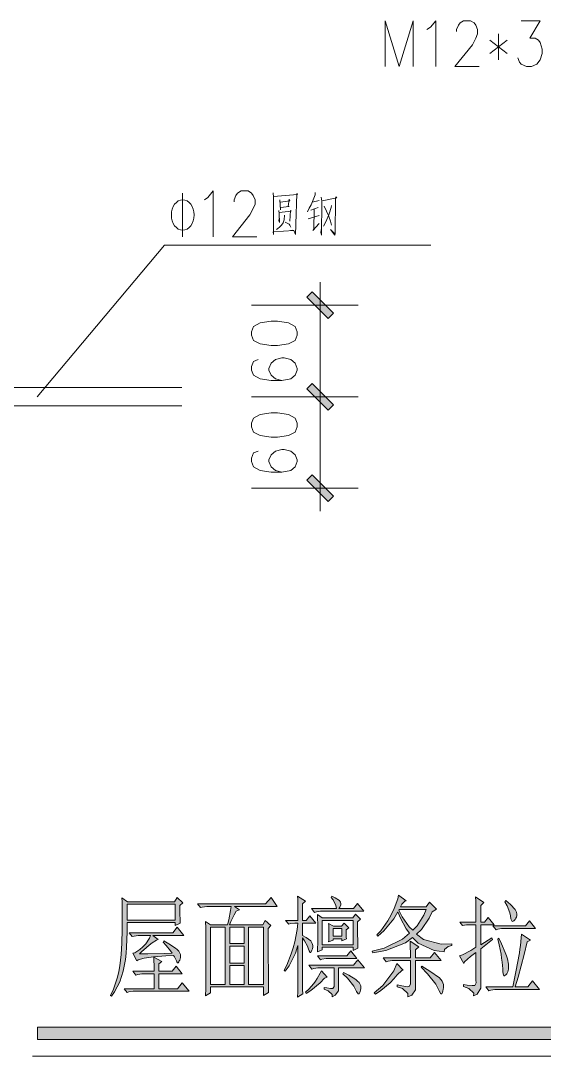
# Model space of a CAD drawing. Header units: millimetres. Extents: x 0 to 586, y 0 to 414.
# Drawn here: x 405.2 to 439, y 259.2 to 326.1 of the extents above; entities that cross this region are included whole.
import ezdxf

# ---------------------------------------------------------------- set-up
doc = ezdxf.new("R2010")
doc.units = ezdxf.units.MM

msp = doc.modelspace()

# ---------------------------------------------------------------- hatches: boundary and pattern name
h = msp.add_hatch(color=0)
h.dxf.hatch_style = 2
h.paths.add_polyline_path([(423.643778, 308.267806), (423.9895, 308.617056), (425.372389, 307.237694), (425.023139, 306.888444)])
h = msp.add_hatch(color=0)
h.dxf.hatch_style = 2
h.paths.add_polyline_path([(425.372389, 301.321611), (425.023139, 300.972361), (423.643778, 302.35525), (423.9895, 302.700972)])
h = msp.add_hatch(color=0)
h.dxf.hatch_style = 2
h.paths.add_polyline_path([(423.643778, 302.35525), (423.9895, 302.700972), (425.372389, 301.321611), (425.023139, 300.972361)])
h = msp.add_hatch(color=0)
h.dxf.hatch_style = 2
h.paths.add_polyline_path([(425.372389, 295.405528), (425.023139, 295.059806), (423.643778, 296.439167), (423.9895, 296.788417)])
h = msp.add_hatch(color=0)
h.paths.add_polyline_path([(429.528111, 268.559139), (429.274111, 268.118167), (428.625, 267.335), (428.226361, 266.989278), (428.162861, 267.070417), (428.427444, 267.331472), (428.889583, 267.987639), (429.087139, 268.379222), (429.284694, 268.770806), (429.528111, 269.395222), (429.570444, 269.631583), (430.057278, 269.27175), (429.969083, 269.247056), (429.792694, 269.053028), (429.7045, 268.887222), (431.3555, 268.887222), (431.57775, 269.190611), (432.015194, 268.724944), (431.754139, 268.559139), (431.553056, 268.146389), (431.048583, 267.43025), (430.738139, 267.126861), (431.189694, 266.781139), (432.325639, 266.467167), (433.0065, 266.495389), (433.0065, 266.3825), (432.787778, 266.329583), (432.544361, 266.121444), (432.523194, 265.96975), (431.8635, 266.068528), (430.836917, 266.534194), (430.473556, 266.908139), (430.022, 266.562417), (428.744944, 266.068528), (427.919444, 265.916833), (427.873583, 266.026194), (428.635583, 266.220222), (429.835028, 266.79525), (430.276, 267.183306), (430.067861, 267.458472), (429.693917, 268.146389)])
h.paths.add_polyline_path([(429.637472, 268.721417), (429.595139, 268.6685), (429.803278, 268.241639), (430.254833, 267.596056), (430.49825, 267.373806), (430.773417, 267.663083), (431.200278, 268.336889), (431.3555, 268.721417)])
h = msp.add_hatch(color=0)
h.paths.add_polyline_path([(410.957889, 263.158111), (411.155444, 263.570861), (411.423556, 264.3505), (411.497639, 264.713861), (411.568194, 265.08075), (411.663444, 265.811), (411.684611, 266.174361), (411.705778, 266.54125), (411.726944, 267.416139), (411.726944, 267.924139), (411.726944, 268.432139), (411.716361, 269.204722), (411.705778, 269.465778), (412.058556, 269.218833), (415.0995, 269.218833), (415.275889, 269.490472), (415.628667, 269.134167), (415.452278, 268.968361), (415.452278, 268.555611), (415.452278, 268.418028), (415.462861, 268.058194), (415.473444, 267.839472), (415.141833, 267.673667), (415.141833, 267.864167), (412.037389, 267.864167), (412.037389, 267.275028), (412.002111, 266.283722), (411.970361, 265.885083), (411.938611, 265.482917), (411.786917, 264.735028), (411.674028, 264.38225), (411.557611, 264.033), (411.233056, 263.390944), (411.024917, 263.105194)])
h.paths.add_polyline_path([(412.037389, 269.053028), (412.037389, 268.029972), (415.141833, 268.029972), (415.141833, 269.053028)])
h = msp.add_hatch(color=0)
h.paths.add_polyline_path([(418.514389, 267.730111), (418.602583, 268.047611), (418.722528, 268.640278), (418.754278, 268.915444), (417.346694, 268.915444), (417.180889, 268.915444), (416.895139, 268.873111), (416.771667, 268.834306), (416.574111, 269.08125), (420.980306, 269.08125), (421.333083, 269.490472), (421.728194, 268.915444), (418.976528, 268.915444), (419.304611, 268.693194), (419.085889, 268.612056), (418.955361, 268.379222), (418.733111, 267.93825), (418.644917, 267.730111), (420.803917, 267.730111), (420.959139, 268.005278), (421.311917, 267.673667), (421.156694, 267.483167), (421.156694, 266.244917), (421.167278, 264.177639), (421.177861, 263.352139), (420.849778, 263.161639), (420.849778, 263.708444), (417.434889, 263.708444), (417.434889, 263.323917), (417.103278, 263.133417), (417.113861, 263.613194), (417.124444, 264.847917), (417.124444, 265.595806), (417.124444, 266.347222), (417.113861, 267.521972), (417.103278, 267.948833), (417.434889, 267.730111)])
h.paths.add_polyline_path([(419.879639, 267.564306), (419.879639, 263.87425), (420.849778, 263.87425), (420.849778, 267.564306)])
h.paths.add_polyline_path([(417.434889, 267.564306), (417.434889, 263.87425), (418.380333, 263.87425), (418.380333, 267.564306)])
h.paths.add_polyline_path([(418.666083, 265.091333), (418.666083, 263.87425), (419.593889, 263.87425), (419.593889, 265.091333)])
h.paths.add_polyline_path([(418.666083, 266.35075), (418.666083, 265.253611), (419.593889, 265.253611), (419.593889, 266.35075)])
h.paths.add_polyline_path([(418.666083, 267.564306), (418.666083, 266.516556), (419.593889, 266.516556), (419.593889, 267.564306)])
h = msp.add_hatch(color=0)
h.dxf.hatch_style = 2
h.paths.add_polyline_path([(423.358028, 266.876389), (423.358028, 265.348861), (423.372139, 263.546167), (423.382722, 263.271), (423.051111, 263.04875), (423.061694, 263.394472), (423.072278, 265.059583), (423.072278, 266.3825), (422.917056, 265.899194), (422.511361, 265.073694), (422.257361, 264.727972), (422.190333, 264.784417), (422.356139, 265.126611), (422.638361, 265.856861), (422.754778, 266.244917), (422.867667, 266.629444), (423.029944, 267.426722), (423.072278, 267.839472), (423.00525, 267.839472), (422.864139, 267.839472), (422.599556, 267.800667), (422.479611, 267.758333), (422.278528, 268.005278), (423.072278, 268.005278), (423.072278, 268.597944), (423.061694, 269.384639), (423.051111, 269.575139), (423.559111, 269.247056), (423.358028, 269.08125), (423.358028, 268.005278), (423.601444, 268.005278), (423.844861, 268.308667), (424.218806, 267.839472), (423.358028, 267.839472), (423.358028, 267.042194), (423.612028, 266.904611), (423.908361, 266.685889), (423.954222, 266.601222), (423.996556, 266.520083), (424.042417, 266.3825), (424.042417, 266.326056), (424.042417, 266.283722), (424.010667, 266.167306), (423.975389, 266.093222), (423.943639, 266.015611), (423.897778, 265.941528), (423.887194, 265.941528), (423.855444, 265.941528), (423.788417, 266.050889), (423.756667, 266.16025), (423.689639, 266.340167), (423.492083, 266.696472)])
h = msp.add_hatch(color=0)
h.dxf.hatch_style = 2
h.paths.add_polyline_path([(423.954222, 268.774333), (425.562889, 268.774333), (425.527611, 268.968361), (425.35475, 269.328194), (425.210111, 269.494), (425.252444, 269.575139), (425.485278, 269.465778), (425.749861, 269.299972), (425.781611, 269.243528), (425.816889, 269.190611), (425.848639, 269.105944), (425.848639, 269.077722), (425.848639, 269.010694), (425.781611, 268.859), (425.718111, 268.774333), (426.663556, 268.774333), (426.928139, 269.105944), (427.32325, 268.608528), (424.680944, 268.608528), (424.536306, 268.608528), (424.27525, 268.569722), (424.151778, 268.527389)])
h = msp.add_hatch(color=0)
h.dxf.hatch_style = 2
h.paths.add_polyline_path([(435.652333, 266.767028), (434.87975, 266.163778), (434.87975, 263.902472), (434.87975, 263.627306), (434.650444, 263.242778), (434.417611, 263.133417), (434.428194, 263.299222), (434.110694, 263.602611), (433.779083, 263.740194), (433.779083, 263.877778), (434.011917, 263.835444), (434.329417, 263.800167), (434.417611, 263.807222), (434.505806, 263.814278), (434.583417, 263.987139), (434.572833, 264.152944), (434.572833, 265.941528), (434.220056, 265.680472), (433.835528, 265.324167), (433.80025, 265.225389), (433.5145, 265.722806), (433.712056, 265.789833), (434.241222, 266.065), (434.572833, 266.273139), (434.572833, 267.733639), (433.955472, 267.733639), (433.712056, 267.677194), (433.535667, 267.895917), (434.572833, 267.895917), (434.572833, 268.435667), (434.56225, 269.247056), (434.551667, 269.522222), (435.077306, 269.162389), (434.87975, 268.971889), (434.87975, 267.895917), (435.123167, 267.895917), (435.366583, 268.199306), (435.740528, 267.733639), (434.87975, 267.733639), (434.87975, 266.438944), (435.606472, 266.879917)])
h = msp.add_hatch(color=0)
h.dxf.hatch_style = 2
h.paths.add_polyline_path([(436.509583, 269.299972), (436.795333, 269.038917), (437.116361, 268.703778), (437.148111, 268.626167), (437.183389, 268.552083), (437.215139, 268.421556), (437.215139, 268.365111), (437.215139, 268.322778), (437.183389, 268.213417), (437.148111, 268.146389), (437.116361, 268.075833), (437.028167, 267.987639), (436.971722, 267.966472), (436.918806, 267.945306), (436.830611, 268.118167), (436.795333, 268.312194), (436.763583, 268.502694), (436.587194, 268.957778), (436.446083, 269.218833)])
h = msp.add_hatch(color=0)
h.paths.add_polyline_path([(424.328167, 268.393333), (424.638611, 268.174611), (426.621222, 268.174611), (426.797611, 268.421556), (427.104528, 268.089944), (426.928139, 267.924139), (426.928139, 267.345583), (426.938722, 266.491861), (426.949306, 266.216694), (426.642389, 266.054417), (426.642389, 266.273139), (424.638611, 266.273139), (424.638611, 266.107333), (424.328167, 265.96975), (424.33875, 266.065), (424.349333, 266.657667), (424.349333, 267.155083), (424.349333, 267.648972), (424.33875, 268.269861)])
h.paths.add_polyline_path([(424.638611, 268.008806), (424.638611, 266.438944), (426.642389, 266.438944), (426.642389, 268.008806)])
h = msp.add_hatch(color=0)
h.paths.add_polyline_path([(426.18025, 267.3985), (426.18025, 267.218583), (426.190833, 266.929306), (426.201417, 266.819944), (425.915667, 266.682361), (425.915667, 266.819944), (425.340639, 266.819944), (425.340639, 266.738806), (425.054889, 266.625917), (425.065472, 266.724694), (425.076056, 267.006917), (425.076056, 267.190361), (425.076056, 267.377333), (425.065472, 267.687778), (425.054889, 267.81125), (425.365333, 267.645444), (425.890972, 267.645444), (426.067361, 267.839472), (426.356639, 267.536083)])
h.paths.add_polyline_path([(425.340639, 267.479639), (425.340639, 266.98575), (425.915667, 266.98575), (425.915667, 267.479639)])
h = msp.add_hatch(color=0)
h.dxf.hatch_style = 2
h.paths.add_polyline_path([(435.6735, 267.6525), (437.765472, 267.6525), (438.030056, 267.980583), (438.428694, 267.486694), (436.333194, 267.486694), (436.21325, 267.486694), (435.980417, 267.444361), (435.871056, 267.402028)])
h = msp.add_hatch(color=0)
h.dxf.hatch_style = 2
h.paths.add_polyline_path([(412.831139, 265.856861), (413.370889, 265.856861), (414.425694, 265.870972), (414.944278, 265.885083), (414.8455, 266.036778), (414.55975, 266.396611), (414.372778, 266.601222), (414.415111, 266.685889), (414.736139, 266.505972), (415.163, 266.22375), (415.275889, 266.121444), (415.38525, 266.015611), (415.491083, 265.811), (415.484028, 265.705167), (415.476972, 265.602861), (415.441694, 265.444111), (415.406417, 265.391194), (415.374667, 265.33475), (415.328806, 265.278306), (415.318222, 265.278306), (415.297056, 265.278306), (415.251194, 265.33475), (415.230028, 265.391194), (415.187694, 265.486444), (415.088917, 265.666361), (415.032472, 265.7475), (414.535056, 265.719278), (413.744833, 265.65225), (413.444972, 265.609917), (413.148639, 265.567583), (412.753528, 265.458222), (412.65475, 265.391194), (412.411333, 265.885083), (412.541861, 265.913306), (412.862889, 266.124972), (413.049861, 266.311944), (413.236833, 266.498917), (413.490833, 266.862278), (413.557861, 267.042194), (412.894639, 267.042194), (412.753528, 267.042194), (412.488944, 266.999861), (412.365472, 266.961056), (412.167917, 267.208), (414.990139, 267.208), (415.275889, 267.564306), (415.692167, 267.042194), (413.709556, 267.042194), (414.041167, 266.767028), (413.931806, 266.738806), (413.646056, 266.558889), (413.469667, 266.407194), (413.293278, 266.259028), (412.97225, 265.980333)])
h = msp.add_hatch(color=0)
h.dxf.hatch_style = 2
h.paths.add_polyline_path([(437.874833, 266.632972), (437.677278, 265.803944), (437.29275, 264.346972), (437.105778, 263.711972), (437.920694, 263.711972), (438.227611, 264.0965), (438.668583, 263.546167), (435.938083, 263.546167), (435.793444, 263.546167), (435.528861, 263.507361), (435.408917, 263.465028), (435.211361, 263.711972), (436.950556, 263.711972), (437.148111, 264.689167), (437.380944, 265.909778), (437.412694, 266.149667), (437.447972, 266.389556), (437.500889, 266.879917), (437.525583, 267.126861), (438.097083, 266.742333)])
h = msp.add_hatch(color=0)
h.dxf.hatch_style = 2
h.paths.add_polyline_path([(428.579139, 265.585222), (430.343028, 265.585222), (430.343028, 265.818056), (430.332444, 266.357806), (430.321861, 266.657667), (430.893361, 266.301361), (430.674639, 266.107333), (430.674639, 265.585222), (431.620083, 265.585222), (431.905833, 265.945056), (432.325639, 265.419417), (430.674639, 265.419417), (430.674639, 263.768417), (430.674639, 263.532056), (430.420639, 263.189861), (430.166639, 263.0805), (430.166639, 263.285111), (429.824444, 263.602611), (429.48225, 263.711972), (429.48225, 263.849556), (429.782111, 263.782528), (430.145472, 263.726083), (430.208972, 263.740194), (430.276, 263.754306), (430.343028, 263.906), (430.343028, 264.043583), (430.343028, 265.419417), (429.305861, 265.419417), (429.16475, 265.419417), (428.900167, 265.380611), (428.780222, 265.338278)])
h = msp.add_hatch(color=0)
h.dxf.hatch_style = 2
h.paths.add_polyline_path([(435.980417, 266.798778), (436.047444, 266.851694), (436.223833, 266.495389), (436.470778, 265.930944), (436.544861, 265.722806), (436.615417, 265.518194), (436.685972, 265.172472), (436.685972, 265.034889), (436.685972, 264.992556), (436.671861, 264.862028), (436.654222, 264.773833), (436.636583, 264.682111), (436.576611, 264.551583), (436.534278, 264.50925), (436.421389, 264.428111), (436.379056, 264.428111), (436.322611, 264.565694), (436.312028, 264.703278), (436.301444, 264.883194), (436.259111, 265.317111), (436.223833, 265.571111), (436.192083, 265.825111), (436.068611, 266.438944)])
h = msp.add_hatch(color=0)
h.dxf.hatch_style = 2
h.paths.add_polyline_path([(413.776583, 264.727972), (413.776583, 265.031361), (413.766, 265.486444), (413.755417, 265.638139), (414.284583, 265.359444), (414.0835, 265.197167), (414.0835, 264.727972), (414.944278, 264.727972), (415.208861, 265.059583), (415.603972, 264.562167), (414.0835, 264.562167), (414.0835, 263.599083), (415.297056, 263.599083), (415.603972, 263.983611), (416.044944, 263.433278), (412.566556, 263.433278), (412.421917, 263.433278), (412.157333, 263.390944), (412.037389, 263.352139), (411.839833, 263.599083), (413.776583, 263.599083), (413.776583, 264.562167), (413.138056, 264.562167), (412.993417, 264.562167), (412.728833, 264.519833), (412.608889, 264.481028), (412.411333, 264.727972)])
h = msp.add_hatch(color=0)
h.dxf.hatch_style = 2
h.paths.add_polyline_path([(424.328167, 265.719278), (426.222583, 265.719278), (426.487167, 266.047361), (426.882278, 265.553472), (425.054889, 265.553472), (424.889083, 265.553472), (424.6245, 265.511139), (424.525722, 265.472333)])
h = msp.add_hatch(color=0)
h.dxf.hatch_style = 2
h.paths.add_polyline_path([(424.769139, 263.680222), (424.934944, 263.655528), (425.178361, 263.62025), (425.252444, 263.613194), (425.330056, 263.606139), (425.407667, 263.736667), (425.407667, 263.87425), (425.407667, 264.946694), (424.504556, 264.946694), (424.363444, 264.946694), (424.098861, 264.904361), (423.975389, 264.865556), (423.777833, 265.1125), (426.663556, 265.1125), (426.949306, 265.468806), (427.369111, 264.946694), (425.693417, 264.946694), (425.693417, 263.655528), (425.693417, 263.4615), (425.485278, 263.172222), (425.277139, 263.076972), (425.287722, 263.214556), (425.033722, 263.4615), (424.769139, 263.570861)])
h = msp.add_hatch(color=0)
h.dxf.hatch_style = 2
h.paths.add_polyline_path([(429.461083, 265.228917), (429.880889, 264.787944), (429.792694, 264.773833), (429.48225, 264.498667), (429.263528, 264.234083), (429.030694, 263.973028), (428.438028, 263.479139), (428.074667, 263.242778), (428.007639, 263.327444), (428.547389, 263.807222), (429.274111, 264.759722)])
h = msp.add_hatch(color=0)
h.dxf.hatch_style = 2
h.paths.add_polyline_path([(431.06975, 265.063111), (431.598917, 264.7315), (432.216278, 264.297583), (432.304472, 264.195278), (432.392667, 264.089444), (432.480861, 263.863667), (432.480861, 263.740194), (432.480861, 263.68375), (432.456167, 263.539111), (432.435, 263.450917), (432.413833, 263.362722), (432.367972, 263.271), (432.346806, 263.271), (432.315056, 263.271), (432.191583, 263.450917), (432.103389, 263.630833), (431.972861, 263.891889), (431.433111, 264.565694), (431.023889, 264.978444)])
h = msp.add_hatch(color=0)
h.dxf.hatch_style = 2
h.paths.add_polyline_path([(424.790306, 264.287), (424.504556, 263.983611), (423.908361, 263.489722), (423.601444, 263.295694), (423.559111, 263.380361), (423.76725, 263.570861), (424.091806, 263.930694), (424.208222, 264.092972), (424.324639, 264.258778), (424.515139, 264.590389), (424.59275, 264.752667), (424.966694, 264.343444)])
h = msp.add_hatch(color=0)
h.dxf.hatch_style = 2
h.paths.add_polyline_path([(426.025028, 264.643306), (426.367222, 264.466917), (426.811722, 264.19175), (426.917556, 264.092972), (427.023389, 263.997722), (427.125694, 263.779), (427.125694, 263.655528), (427.125694, 263.613194), (427.108056, 263.496778), (427.093944, 263.419167), (427.076306, 263.345083), (427.0375, 263.271), (427.016333, 263.271), (426.970472, 263.271), (426.861111, 263.408583), (426.797611, 263.546167), (426.684722, 263.764889), (426.279028, 264.272889), (425.979167, 264.562167)])
h = msp.add_hatch(color=0)
h.dxf.hatch_style = 2
h.paths.add_polyline_path([(406.24125, 260.314722), (406.24125, 261.104944), (468.467722, 261.104944), (468.467722, 260.314722)])

# ---------------------------------------------------------------- linework, layer by layer
at = {"color": 0, "lineweight": 0}
for points in [[(428.706139, 323.169139), (428.706139, 326.125417), (429.605722, 323.169139), (430.508833, 326.125417), (430.508833, 323.169139)], [(431.408417, 325.5645), (431.634194, 325.705611), (431.972861, 326.125417), (431.972861, 323.169139)], [(433.324, 325.423389), (433.324, 325.5645), (433.436889, 325.846722), (433.549778, 325.987833), (433.775556, 326.125417), (434.227111, 326.125417), (434.452889, 325.987833), (434.565778, 325.846722), (434.675139, 325.5645), (434.675139, 325.282278), (434.565778, 325.000056), (434.34, 324.576722), (433.211111, 323.169139), (434.788028, 323.169139)], [(437.493833, 326.125417), (438.732083, 326.125417), (438.058278, 325.000056), (438.393417, 325.000056), (438.619194, 324.858944), (438.732083, 324.717833), (438.844972, 324.2945), (438.844972, 324.015806), (438.732083, 323.592472), (438.506306, 323.31025), (438.171167, 323.169139), (437.8325, 323.169139), (437.493833, 323.31025), (437.380944, 323.451361), (437.268056, 323.733583)], [(436.029806, 325.282278), (436.029806, 323.592472)], [(435.465361, 324.858944), (436.590722, 324.015806)], [(436.590722, 324.858944), (435.465361, 324.015806)], [(417.03625, 314.561361), (417.262028, 314.702472), (417.597167, 315.125806), (417.597167, 312.166)], [(418.951833, 314.42025), (418.951833, 314.561361), (419.064722, 314.843583), (419.177611, 314.984694), (419.399861, 315.125806), (419.851417, 315.125806), (420.077194, 314.984694), (420.190083, 314.843583), (420.302972, 314.561361), (420.302972, 314.279139), (420.190083, 313.996917), (419.964306, 313.577111), (418.838944, 312.166), (420.415861, 312.166)], [(415.625139, 314.984694), (415.625139, 312.166)], [(421.463611, 315.009389), (421.502417, 314.727167), (421.502417, 312.307111), (421.463611, 312.494083), (422.804167, 312.564639), (422.712444, 312.585806), (422.581917, 312.564639)], [(421.502417, 314.776556), (423.047583, 314.892972), (423.008778, 314.96), (422.934694, 312.980917), (422.934694, 312.748083), (422.917056, 312.51525), (422.917056, 312.307111), (422.804167, 312.564639)], [(421.911639, 314.564889), (421.946917, 313.91225), (421.946917, 314.053361), (422.507833, 314.123917), (422.43375, 314.123917), (422.507833, 314.589583), (422.543111, 314.494333), (421.946917, 314.402611)], [(424.183528, 315.030556), (424.183528, 314.868278), (423.922472, 314.240333), (423.791944, 314.0075), (423.682583, 313.774667)], [(423.996556, 314.402611), (424.444583, 314.519028)], [(424.575111, 314.727167), (424.613917, 314.473167), (424.59275, 312.282417), (424.557472, 312.469389), (424.59275, 312.726917)], [(424.631556, 314.494333), (425.580528, 314.681306), (425.524083, 314.751861), (425.506444, 314.543722), (425.488806, 312.469389), (425.471167, 312.352972), (425.45, 312.282417), (425.171306, 312.631667), (425.471167, 312.328278)], [(421.837556, 313.866389), (421.855194, 313.679417), (421.872833, 313.097333), (421.837556, 313.21375), (421.855194, 313.354861)], [(421.855194, 313.728806), (422.638361, 313.820528), (422.581917, 313.866389), (422.543111, 313.167889), (422.543111, 313.263139), (422.564278, 313.425417)], [(424.388139, 314.053361), (423.904833, 313.891083)], [(424.127083, 313.936944), (424.109444, 312.656361), (424.035361, 312.564639), (424.444583, 313.030306)], [(425.245389, 314.194472), (425.22775, 314.053361), (425.097222, 313.65825), (424.892611, 313.167889), (424.723278, 312.843333)], [(424.762083, 314.145083), (425.058417, 313.495972), (425.058417, 313.471278), (425.171306, 313.167889), (425.22775, 313.005611), (425.245389, 312.913889)], [(422.207972, 313.563), (422.172694, 313.263139), (422.11625, 313.076167), (422.003361, 312.913889), (421.872833, 312.797472), (421.763472, 312.702222), (421.689389, 312.631667)], [(422.246778, 313.122028), (422.507833, 312.980917), (422.543111, 312.913889), (422.620722, 312.797472)], [(424.444583, 313.541833), (423.7355, 313.330167)], [(431.665944, 311.633306), (414.457444, 311.633306), (406.234194, 301.836667)], [(424.508083, 309.230889), (424.508083, 306.274611)], [(420.080722, 307.75275), (426.970472, 307.75275)], [(424.508083, 307.763333), (424.508083, 307.773917)], [(424.508083, 301.836667), (424.508083, 307.75275)], [(420.493472, 304.232028), (420.21125, 304.119139), (420.070139, 303.780472), (420.070139, 303.554694), (420.21125, 303.219556), (420.634583, 302.993778), (421.336611, 302.880889), (422.042167, 302.880889), (422.606611, 302.993778), (422.885306, 303.219556), (423.026417, 303.554694), (423.026417, 303.667583), (422.885306, 304.00625), (422.606611, 304.232028), (422.183278, 304.344917), (422.042167, 304.344917), (421.618833, 304.232028), (421.336611, 304.00625), (421.1955, 303.667583), (421.1955, 303.554694), (421.336611, 303.219556), (421.618833, 302.993778), (422.042167, 302.880889)], [(424.508083, 300.358528), (424.508083, 303.318333)], [(424.508083, 303.318333), (424.508083, 300.358528)], [(400.011194, 302.429333), (415.565167, 302.429333)], [(420.080722, 301.836667), (426.970472, 301.836667)], [(420.080722, 301.836667), (426.970472, 301.836667)], [(424.508083, 301.84725), (424.508083, 301.857833)], [(424.508083, 295.924111), (424.508083, 301.836667)], [(424.508083, 301.829611), (424.508083, 301.819028)], [(400.011194, 301.247528), (415.565167, 301.247528)], [(420.493472, 298.315944), (420.21125, 298.203056), (420.070139, 297.867917), (420.070139, 297.642139), (420.21125, 297.303472), (420.634583, 297.077694), (421.336611, 296.964806), (422.042167, 296.964806), (422.606611, 297.077694), (422.885306, 297.303472), (423.026417, 297.642139), (423.026417, 297.755028), (422.885306, 298.090167), (422.606611, 298.315944), (422.183278, 298.428833), (422.042167, 298.428833), (421.618833, 298.315944), (421.336611, 298.090167), (421.1955, 297.755028), (421.1955, 297.642139), (421.336611, 297.303472), (421.618833, 297.077694), (422.042167, 296.964806)], [(424.508083, 294.442444), (424.508083, 297.40225)], [(420.080722, 295.924111), (426.970472, 295.924111)], [(424.508083, 295.913528), (424.508083, 295.902944)], [(405.92375, 259.231694), (468.467722, 259.231694)]]:
    msp.add_lwpolyline(points, dxfattribs=at)
for points in [[(423.643778, 308.267806), (423.9895, 308.617056), (425.372389, 307.237694), (425.023139, 306.888444)], [(420.070139, 305.808944), (420.21125, 305.470278), (420.634583, 305.248028), (421.336611, 305.135139), (421.759944, 305.135139), (422.4655, 305.248028), (422.885306, 305.470278), (423.026417, 305.808944), (423.026417, 306.034722), (422.885306, 306.373389), (422.4655, 306.599167), (421.759944, 306.712056), (421.336611, 306.712056), (420.634583, 306.599167), (420.21125, 306.373389), (420.070139, 306.034722)], [(425.372389, 301.321611), (425.023139, 300.972361), (423.643778, 302.35525), (423.9895, 302.700972)], [(423.643778, 302.35525), (423.9895, 302.700972), (425.372389, 301.321611), (425.023139, 300.972361)], [(420.070139, 299.892861), (420.21125, 299.557722), (420.634583, 299.331944), (421.336611, 299.219056), (421.759944, 299.219056), (422.4655, 299.331944), (422.885306, 299.557722), (423.026417, 299.892861), (423.026417, 300.118639), (422.885306, 300.457306), (422.4655, 300.683083), (421.759944, 300.795972), (421.336611, 300.795972), (420.634583, 300.683083), (420.21125, 300.457306), (420.070139, 300.118639)], [(425.372389, 295.405528), (425.023139, 295.059806), (423.643778, 296.439167), (423.9895, 296.788417)], [(429.528111, 268.559139), (429.274111, 268.118167), (428.625, 267.335), (428.226361, 266.989278), (428.162861, 267.070417), (428.427444, 267.331472), (428.889583, 267.987639), (429.087139, 268.379222), (429.284694, 268.770806), (429.528111, 269.395222), (429.570444, 269.631583), (430.057278, 269.27175), (429.969083, 269.247056), (429.792694, 269.053028), (429.7045, 268.887222), (431.3555, 268.887222), (431.57775, 269.190611), (432.015194, 268.724944), (431.754139, 268.559139), (431.553056, 268.146389), (431.048583, 267.43025), (430.738139, 267.126861), (431.189694, 266.781139), (432.325639, 266.467167), (433.0065, 266.495389), (433.0065, 266.3825), (432.787778, 266.329583), (432.544361, 266.121444), (432.523194, 265.96975), (431.8635, 266.068528), (430.836917, 266.534194), (430.473556, 266.908139), (430.022, 266.562417), (428.744944, 266.068528), (427.919444, 265.916833), (427.873583, 266.026194), (428.635583, 266.220222), (429.835028, 266.79525), (430.276, 267.183306), (430.067861, 267.458472), (429.693917, 268.146389)], [(410.957889, 263.158111), (411.155444, 263.570861), (411.423556, 264.3505), (411.497639, 264.713861), (411.568194, 265.08075), (411.663444, 265.811), (411.684611, 266.174361), (411.705778, 266.54125), (411.726944, 267.416139), (411.726944, 267.924139), (411.726944, 268.432139), (411.716361, 269.204722), (411.705778, 269.465778), (412.058556, 269.218833), (415.0995, 269.218833), (415.275889, 269.490472), (415.628667, 269.134167), (415.452278, 268.968361), (415.452278, 268.555611), (415.452278, 268.418028), (415.462861, 268.058194), (415.473444, 267.839472), (415.141833, 267.673667), (415.141833, 267.864167), (412.037389, 267.864167), (412.037389, 267.275028), (412.002111, 266.283722), (411.970361, 265.885083), (411.938611, 265.482917), (411.786917, 264.735028), (411.674028, 264.38225), (411.557611, 264.033), (411.233056, 263.390944), (411.024917, 263.105194)], [(412.037389, 269.053028), (412.037389, 268.029972), (415.141833, 268.029972), (415.141833, 269.053028)], [(418.514389, 267.730111), (418.602583, 268.047611), (418.722528, 268.640278), (418.754278, 268.915444), (417.346694, 268.915444), (417.180889, 268.915444), (416.895139, 268.873111), (416.771667, 268.834306), (416.574111, 269.08125), (420.980306, 269.08125), (421.333083, 269.490472), (421.728194, 268.915444), (418.976528, 268.915444), (419.304611, 268.693194), (419.085889, 268.612056), (418.955361, 268.379222), (418.733111, 267.93825), (418.644917, 267.730111), (420.803917, 267.730111), (420.959139, 268.005278), (421.311917, 267.673667), (421.156694, 267.483167), (421.156694, 266.244917), (421.167278, 264.177639), (421.177861, 263.352139), (420.849778, 263.161639), (420.849778, 263.708444), (417.434889, 263.708444), (417.434889, 263.323917), (417.103278, 263.133417), (417.113861, 263.613194), (417.124444, 264.847917), (417.124444, 265.595806), (417.124444, 266.347222), (417.113861, 267.521972), (417.103278, 267.948833), (417.434889, 267.730111)], [(423.358028, 266.876389), (423.358028, 265.348861), (423.372139, 263.546167), (423.382722, 263.271), (423.051111, 263.04875), (423.061694, 263.394472), (423.072278, 265.059583), (423.072278, 266.3825), (422.917056, 265.899194), (422.511361, 265.073694), (422.257361, 264.727972), (422.190333, 264.784417), (422.356139, 265.126611), (422.638361, 265.856861), (422.754778, 266.244917), (422.867667, 266.629444), (423.029944, 267.426722), (423.072278, 267.839472), (423.00525, 267.839472), (422.864139, 267.839472), (422.599556, 267.800667), (422.479611, 267.758333), (422.278528, 268.005278), (423.072278, 268.005278), (423.072278, 268.597944), (423.061694, 269.384639), (423.051111, 269.575139), (423.559111, 269.247056), (423.358028, 269.08125), (423.358028, 268.005278), (423.601444, 268.005278), (423.844861, 268.308667), (424.218806, 267.839472), (423.358028, 267.839472), (423.358028, 267.042194), (423.612028, 266.904611), (423.908361, 266.685889), (423.954222, 266.601222), (423.996556, 266.520083), (424.042417, 266.3825), (424.042417, 266.326056), (424.042417, 266.283722), (424.010667, 266.167306), (423.975389, 266.093222), (423.943639, 266.015611), (423.897778, 265.941528), (423.887194, 265.941528), (423.855444, 265.941528), (423.788417, 266.050889), (423.756667, 266.16025), (423.689639, 266.340167), (423.492083, 266.696472)], [(423.954222, 268.774333), (425.562889, 268.774333), (425.527611, 268.968361), (425.35475, 269.328194), (425.210111, 269.494), (425.252444, 269.575139), (425.485278, 269.465778), (425.749861, 269.299972), (425.781611, 269.243528), (425.816889, 269.190611), (425.848639, 269.105944), (425.848639, 269.077722), (425.848639, 269.010694), (425.781611, 268.859), (425.718111, 268.774333), (426.663556, 268.774333), (426.928139, 269.105944), (427.32325, 268.608528), (424.680944, 268.608528), (424.536306, 268.608528), (424.27525, 268.569722), (424.151778, 268.527389)], [(435.652333, 266.767028), (434.87975, 266.163778), (434.87975, 263.902472), (434.87975, 263.627306), (434.650444, 263.242778), (434.417611, 263.133417), (434.428194, 263.299222), (434.110694, 263.602611), (433.779083, 263.740194), (433.779083, 263.877778), (434.011917, 263.835444), (434.329417, 263.800167), (434.417611, 263.807222), (434.505806, 263.814278), (434.583417, 263.987139), (434.572833, 264.152944), (434.572833, 265.941528), (434.220056, 265.680472), (433.835528, 265.324167), (433.80025, 265.225389), (433.5145, 265.722806), (433.712056, 265.789833), (434.241222, 266.065), (434.572833, 266.273139), (434.572833, 267.733639), (433.955472, 267.733639), (433.712056, 267.677194), (433.535667, 267.895917), (434.572833, 267.895917), (434.572833, 268.435667), (434.56225, 269.247056), (434.551667, 269.522222), (435.077306, 269.162389), (434.87975, 268.971889), (434.87975, 267.895917), (435.123167, 267.895917), (435.366583, 268.199306), (435.740528, 267.733639), (434.87975, 267.733639), (434.87975, 266.438944), (435.606472, 266.879917)], [(436.509583, 269.299972), (436.795333, 269.038917), (437.116361, 268.703778), (437.148111, 268.626167), (437.183389, 268.552083), (437.215139, 268.421556), (437.215139, 268.365111), (437.215139, 268.322778), (437.183389, 268.213417), (437.148111, 268.146389), (437.116361, 268.075833), (437.028167, 267.987639), (436.971722, 267.966472), (436.918806, 267.945306), (436.830611, 268.118167), (436.795333, 268.312194), (436.763583, 268.502694), (436.587194, 268.957778), (436.446083, 269.218833)], [(424.328167, 268.393333), (424.638611, 268.174611), (426.621222, 268.174611), (426.797611, 268.421556), (427.104528, 268.089944), (426.928139, 267.924139), (426.928139, 267.345583), (426.938722, 266.491861), (426.949306, 266.216694), (426.642389, 266.054417), (426.642389, 266.273139), (424.638611, 266.273139), (424.638611, 266.107333), (424.328167, 265.96975), (424.33875, 266.065), (424.349333, 266.657667), (424.349333, 267.155083), (424.349333, 267.648972), (424.33875, 268.269861)], [(429.637472, 268.721417), (429.595139, 268.6685), (429.803278, 268.241639), (430.254833, 267.596056), (430.49825, 267.373806), (430.773417, 267.663083), (431.200278, 268.336889), (431.3555, 268.721417)], [(424.638611, 268.008806), (424.638611, 266.438944), (426.642389, 266.438944), (426.642389, 268.008806)], [(426.18025, 267.3985), (426.18025, 267.218583), (426.190833, 266.929306), (426.201417, 266.819944), (425.915667, 266.682361), (425.915667, 266.819944), (425.340639, 266.819944), (425.340639, 266.738806), (425.054889, 266.625917), (425.065472, 266.724694), (425.076056, 267.006917), (425.076056, 267.190361), (425.076056, 267.377333), (425.065472, 267.687778), (425.054889, 267.81125), (425.365333, 267.645444), (425.890972, 267.645444), (426.067361, 267.839472), (426.356639, 267.536083)], [(435.6735, 267.6525), (437.765472, 267.6525), (438.030056, 267.980583), (438.428694, 267.486694), (436.333194, 267.486694), (436.21325, 267.486694), (435.980417, 267.444361), (435.871056, 267.402028)], [(412.831139, 265.856861), (413.370889, 265.856861), (414.425694, 265.870972), (414.944278, 265.885083), (414.8455, 266.036778), (414.55975, 266.396611), (414.372778, 266.601222), (414.415111, 266.685889), (414.736139, 266.505972), (415.163, 266.22375), (415.275889, 266.121444), (415.38525, 266.015611), (415.491083, 265.811), (415.484028, 265.705167), (415.476972, 265.602861), (415.441694, 265.444111), (415.406417, 265.391194), (415.374667, 265.33475), (415.328806, 265.278306), (415.318222, 265.278306), (415.297056, 265.278306), (415.251194, 265.33475), (415.230028, 265.391194), (415.187694, 265.486444), (415.088917, 265.666361), (415.032472, 265.7475), (414.535056, 265.719278), (413.744833, 265.65225), (413.444972, 265.609917), (413.148639, 265.567583), (412.753528, 265.458222), (412.65475, 265.391194), (412.411333, 265.885083), (412.541861, 265.913306), (412.862889, 266.124972), (413.049861, 266.311944), (413.236833, 266.498917), (413.490833, 266.862278), (413.557861, 267.042194), (412.894639, 267.042194), (412.753528, 267.042194), (412.488944, 266.999861), (412.365472, 266.961056), (412.167917, 267.208), (414.990139, 267.208), (415.275889, 267.564306), (415.692167, 267.042194), (413.709556, 267.042194), (414.041167, 266.767028), (413.931806, 266.738806), (413.646056, 266.558889), (413.469667, 266.407194), (413.293278, 266.259028), (412.97225, 265.980333)], [(417.434889, 267.564306), (417.434889, 263.87425), (418.380333, 263.87425), (418.380333, 267.564306)], [(418.666083, 267.564306), (418.666083, 266.516556), (419.593889, 266.516556), (419.593889, 267.564306)], [(419.879639, 267.564306), (419.879639, 263.87425), (420.849778, 263.87425), (420.849778, 267.564306)], [(425.340639, 267.479639), (425.340639, 266.98575), (425.915667, 266.98575), (425.915667, 267.479639)], [(437.874833, 266.632972), (437.677278, 265.803944), (437.29275, 264.346972), (437.105778, 263.711972), (437.920694, 263.711972), (438.227611, 264.0965), (438.668583, 263.546167), (435.938083, 263.546167), (435.793444, 263.546167), (435.528861, 263.507361), (435.408917, 263.465028), (435.211361, 263.711972), (436.950556, 263.711972), (437.148111, 264.689167), (437.380944, 265.909778), (437.412694, 266.149667), (437.447972, 266.389556), (437.500889, 266.879917), (437.525583, 267.126861), (438.097083, 266.742333)], [(418.666083, 266.35075), (418.666083, 265.253611), (419.593889, 265.253611), (419.593889, 266.35075)], [(428.579139, 265.585222), (430.343028, 265.585222), (430.343028, 265.818056), (430.332444, 266.357806), (430.321861, 266.657667), (430.893361, 266.301361), (430.674639, 266.107333), (430.674639, 265.585222), (431.620083, 265.585222), (431.905833, 265.945056), (432.325639, 265.419417), (430.674639, 265.419417), (430.674639, 263.768417), (430.674639, 263.532056), (430.420639, 263.189861), (430.166639, 263.0805), (430.166639, 263.285111), (429.824444, 263.602611), (429.48225, 263.711972), (429.48225, 263.849556), (429.782111, 263.782528), (430.145472, 263.726083), (430.208972, 263.740194), (430.276, 263.754306), (430.343028, 263.906), (430.343028, 264.043583), (430.343028, 265.419417), (429.305861, 265.419417), (429.16475, 265.419417), (428.900167, 265.380611), (428.780222, 265.338278)], [(435.980417, 266.798778), (436.047444, 266.851694), (436.223833, 266.495389), (436.470778, 265.930944), (436.544861, 265.722806), (436.615417, 265.518194), (436.685972, 265.172472), (436.685972, 265.034889), (436.685972, 264.992556), (436.671861, 264.862028), (436.654222, 264.773833), (436.636583, 264.682111), (436.576611, 264.551583), (436.534278, 264.50925), (436.421389, 264.428111), (436.379056, 264.428111), (436.322611, 264.565694), (436.312028, 264.703278), (436.301444, 264.883194), (436.259111, 265.317111), (436.223833, 265.571111), (436.192083, 265.825111), (436.068611, 266.438944)], [(413.776583, 264.727972), (413.776583, 265.031361), (413.766, 265.486444), (413.755417, 265.638139), (414.284583, 265.359444), (414.0835, 265.197167), (414.0835, 264.727972), (414.944278, 264.727972), (415.208861, 265.059583), (415.603972, 264.562167), (414.0835, 264.562167), (414.0835, 263.599083), (415.297056, 263.599083), (415.603972, 263.983611), (416.044944, 263.433278), (412.566556, 263.433278), (412.421917, 263.433278), (412.157333, 263.390944), (412.037389, 263.352139), (411.839833, 263.599083), (413.776583, 263.599083), (413.776583, 264.562167), (413.138056, 264.562167), (412.993417, 264.562167), (412.728833, 264.519833), (412.608889, 264.481028), (412.411333, 264.727972)], [(424.328167, 265.719278), (426.222583, 265.719278), (426.487167, 266.047361), (426.882278, 265.553472), (425.054889, 265.553472), (424.889083, 265.553472), (424.6245, 265.511139), (424.525722, 265.472333)], [(418.666083, 265.091333), (418.666083, 263.87425), (419.593889, 263.87425), (419.593889, 265.091333)], [(424.769139, 263.680222), (424.934944, 263.655528), (425.178361, 263.62025), (425.252444, 263.613194), (425.330056, 263.606139), (425.407667, 263.736667), (425.407667, 263.87425), (425.407667, 264.946694), (424.504556, 264.946694), (424.363444, 264.946694), (424.098861, 264.904361), (423.975389, 264.865556), (423.777833, 265.1125), (426.663556, 265.1125), (426.949306, 265.468806), (427.369111, 264.946694), (425.693417, 264.946694), (425.693417, 263.655528), (425.693417, 263.4615), (425.485278, 263.172222), (425.277139, 263.076972), (425.287722, 263.214556), (425.033722, 263.4615), (424.769139, 263.570861)], [(429.461083, 265.228917), (429.880889, 264.787944), (429.792694, 264.773833), (429.48225, 264.498667), (429.263528, 264.234083), (429.030694, 263.973028), (428.438028, 263.479139), (428.074667, 263.242778), (428.007639, 263.327444), (428.547389, 263.807222), (429.274111, 264.759722)], [(431.06975, 265.063111), (431.598917, 264.7315), (432.216278, 264.297583), (432.304472, 264.195278), (432.392667, 264.089444), (432.480861, 263.863667), (432.480861, 263.740194), (432.480861, 263.68375), (432.456167, 263.539111), (432.435, 263.450917), (432.413833, 263.362722), (432.367972, 263.271), (432.346806, 263.271), (432.315056, 263.271), (432.191583, 263.450917), (432.103389, 263.630833), (431.972861, 263.891889), (431.433111, 264.565694), (431.023889, 264.978444)], [(424.790306, 264.287), (424.504556, 263.983611), (423.908361, 263.489722), (423.601444, 263.295694), (423.559111, 263.380361), (423.76725, 263.570861), (424.091806, 263.930694), (424.208222, 264.092972), (424.324639, 264.258778), (424.515139, 264.590389), (424.59275, 264.752667), (424.966694, 264.343444)], [(426.025028, 264.643306), (426.367222, 264.466917), (426.811722, 264.19175), (426.917556, 264.092972), (427.023389, 263.997722), (427.125694, 263.779), (427.125694, 263.655528), (427.125694, 263.613194), (427.108056, 263.496778), (427.093944, 263.419167), (427.076306, 263.345083), (427.0375, 263.271), (427.016333, 263.271), (426.970472, 263.271), (426.861111, 263.408583), (426.797611, 263.546167), (426.684722, 263.764889), (426.279028, 264.272889), (425.979167, 264.562167)], [(406.24125, 260.314722), (406.24125, 261.104944), (468.467722, 261.104944), (468.467722, 260.314722)]]:
    msp.add_lwpolyline(points, close=True, dxfattribs=at)
msp.add_ellipse((415.626903, 313.575347), major_axis=(0, 0.986014), ratio=0.742397, start_param=0, end_param=6.283185, dxfattribs=at)

doc.saveas('drawing.dxf')
